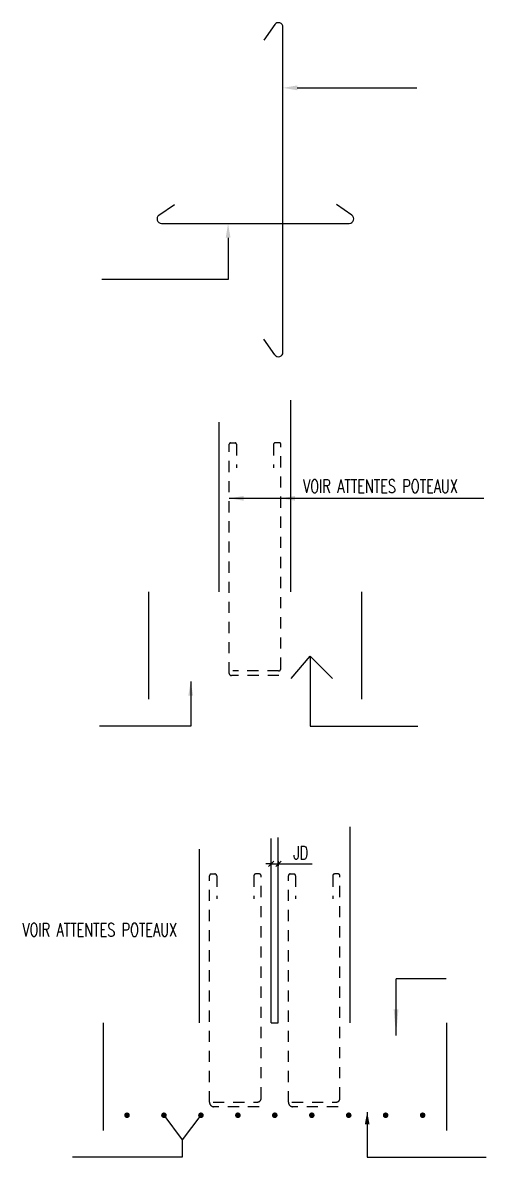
# Model space of a CAD drawing. Extents: x 307 to 786, y -197 to -94.
# Drawn here: x 514.21 to 519.4, y -107.55 to -94.86 of the extents above; entities that cross this region are included whole.
import ezdxf

# ---------------------------------------------------------------- set-up
doc = ezdxf.new("R2010")
doc.units = 0
doc.header["$LTSCALE"] = 0.5
doc.header["$MEASUREMENT"] = 0
doc.linetypes.add('CACHE2', pattern=[0.1875, 0.125, -0.0625])
doc.layers.get('DEFPOINTS').update_dxf_attribs({"linetype": 'CONTINUOUS'})
doc.layers.add('COTATION', color=7, linetype='CONTINUOUS')
doc.layers.add('FERRAILLAGE', color=1, linetype='CONTINUOUS')
doc.styles.add('ROMANS8', font='romans.shx', dxfattribs={"width": 0.7})
doc.dimstyles.new('COT50 cm', dxfattribs={"dimtxt": 0.15, "dimasz": 0.06, "dimexe": 0.03, "dimexo": 0.1, "dimgap": 0.05, "dimtad": 1, "dimdec": 0, "dimlfac": 100, "dimzin": 0, "dimdsep": 46, "dimtxsty": 'ROMANS8', "dimblk1": 'OBLIQUE', "dimblk2": 'OBLIQUE', "dimsah": 1, "dimcen": 0.03, "dimdle": 0.03, "dimclrt": 1, "dimadec": 0, "dimazin": 0, "dimtfac": 1, "dimtdec": 0, "dimtmove": 0, "dimatfit": 3, "dimfxl": 1, "dimfxlon": 1, "dimtolj": 1, "dimtzin": 0, "dimlwd": -1, "dimlwe": -1, "dimarcsym": 0})

# ---------------------------------------------------------------- blocks, each defined once
blk = doc.blocks.new('*U512')
at = {"layer": 'FERRAILLAGE', "const_width": 0.03125}
blk.add_lwpolyline([(0.015625, 0, -1), (-0.015625, 0, -1)], format="xyb", close=True, dxfattribs=at)
blk = doc.blocks.new('*U513')
at = {"layer": 'COTATION', "color": 0, "linetype": 'ByBlock', "lineweight": -2, "transparency": 16777216}
for p in [(0, 0), (0.413, 0), (0.827, 0), (1.24, 0), (1.653, 0), (2.067, 0), (2.48, 0), (2.893, 0), (3.307, 0)]:
    blk.add_blockref('*U512', p, dxfattribs=at)
blk = doc.blocks.new('_Oblique')
at = {"layer": 'COTATION', "color": 0, "lineweight": -2}
blk.add_line((-0.5, -0.5), (0.5, 0.5), dxfattribs=at)
blk = doc.blocks.new('*D514')
at = {"layer": 'COTATION', "color": 0, "transparency": 16777216}
for p, q in [((516.989, -104.287), (516.989, -104.236)), ((517.069, -104.287), (517.069, -104.236)), ((516.989, -104.266), (516.929, -104.266)), ((516.989, -104.266), (517.069, -104.266)), ((517.069, -104.266), (517.449, -104.266))]:
    blk.add_line(p, q, dxfattribs=at)
at = {"layer": 'DEFPOINTS', "color": 0, "transparency": 16777216}
for p in [(516.989, -104.387), (517.069, -104.266), (517.069, -104.387)]:
    blk.add_point(p, dxfattribs=at)
at = {"layer": 'COTATION', "color": 0, "transparency": 16777216, "xscale": 0.06, "yscale": 0.06, "zscale": 0.06}
blk.add_blockref('_Oblique', (516.989, -104.266), dxfattribs=at)
at = {"layer": 'COTATION', "color": 0, "transparency": 16777216, "xscale": 0.06, "yscale": 0.06, "zscale": 0.06, "rotation": 180}
blk.add_blockref('_Oblique', (517.069, -104.266), dxfattribs=at)
at = {"layer": 'COTATION', "color": 1, "transparency": 16777216, "insert": (517.319, -104.141), "char_height": 0.15, "attachment_point": 5, "style": 'ROMANS8'}
blk.add_mtext('\\A1;JD', dxfattribs=at)

msp = doc.modelspace()

# ---------------------------------------------------------------- linework, layer by layer
at = {"layer": 'COTATION', "color": 1}
for p, q in [((517.0289, -94.8827), (516.9072, -95.0569)), ((517.1199, -98.546), (517.1199, -94.9114)), ((515.7334, -97.0143), (515.9064, -96.8925)), ((517.8912, -97.0143), (517.7182, -96.8925)), ((515.7621, -97.1052), (517.8625, -97.1052)), ((517.0289, -98.5746), (516.9072, -98.4004))]:
    msp.add_line(p, q, dxfattribs=at)
at = {"layer": 'COTATION'}
for p, q in [((517.2799, -95.5898), (518.6165, -95.5898)), ((516.5068, -97.2652), (516.5068, -97.7305)), ((516.5068, -97.7305), (515.0948, -97.7305)), ((516.5195, -100.1785), (517.5329, -100.1785)), ((517.4445, -100.1785), (519.3677, -100.1785)), ((517.4445, -100.1785), (517.4445, -100.1785)), ((517.2132, -102.1941), (517.4234, -101.9441)), ((517.6734, -102.1941), (517.4234, -101.9441)), ((517.4234, -101.9441), (517.4234, -102.7258)), ((516.0889, -102.2254), (516.0889, -102.7258)), ((516.0889, -102.7258), (515.0691, -102.7258)), ((517.4234, -102.7258), (518.628, -102.7258)), ((518.3854, -106.1853), (518.3854, -105.5497)), ((518.9453, -105.5497), (518.3854, -105.5497)), ((518.0626, -107.039), (518.0626, -107.5452)), ((515.7894, -107.0751), (515.9929, -107.3485)), ((516.2027, -107.0751), (515.9929, -107.3485)), ((515.9929, -107.3485), (515.9929, -107.5452)), ((515.9929, -107.5452), (514.7653, -107.5452)), ((518.0626, -107.5452), (519.395, -107.5452))]:
    msp.add_line(p, q, dxfattribs=at)
at = {"layer": 'COTATION', "color": 3}
for p, q in [((517.2092, -101.2235), (517.2092, -99.0825)), ((516.407, -101.2235), (516.407, -99.3258)), ((515.6166, -101.2235), (515.6166, -102.4254)), ((517.9996, -101.2235), (517.9996, -102.4254)), ((517.8708, -106.0428), (517.8708, -103.8504)), ((516.9886, -106.0428), (516.9886, -103.9822)), ((517.0686, -106.0428), (517.0686, -103.9702)), ((516.1864, -106.0428), (516.1864, -104.102)), ((515.1095, -106.0428), (515.1095, -107.2447)), ((516.9886, -106.0428), (517.0686, -106.0428)), ((518.9478, -106.0428), (518.9478, -107.2447))]:
    msp.add_line(p, q, dxfattribs=at)
at = {"layer": 'COTATION', "color": 1, "linetype": 'CACHE2', "ltscale": 2}
for p, q in [((516.5345, -99.5586), (516.5851, -99.5586)), ((517.0817, -99.5586), (517.0312, -99.5586)), ((516.5195, -102.1352), (516.5195, -99.5736)), ((516.6001, -99.5736), (516.6001, -99.8364)), ((517.0162, -99.5736), (517.0162, -99.8364)), ((517.0967, -102.0829), (517.0967, -99.5736)), ((517.0746, -102.1602), (516.5445, -102.1602)), ((517.0717, -102.1079), (516.5598, -102.1079))]:
    msp.add_line(p, q, dxfattribs=at)
for points in [[(516.854, -106.9795), (516.3489, -106.9795, -0.4142136), (516.2989, -106.9295), (516.2989, -104.398, -0.4142136), (516.3189, -104.378), (516.3595, -104.378, -0.4142136), (516.3795, -104.398), (516.3795, -104.6558)], [(516.3392, -106.9272), (516.8361, -106.9272, 0.4142136), (516.8761, -106.8872), (516.8761, -104.398, 0.4142136), (516.8561, -104.378), (516.8156, -104.378, 0.4142136), (516.7956, -104.398), (516.7956, -104.6558)], [(517.7362, -106.9795), (517.2311, -106.9795, -0.4142136), (517.1811, -106.9295), (517.1811, -104.398, -0.4142136), (517.2011, -104.378), (517.2417, -104.378, -0.4142136), (517.2617, -104.398), (517.2617, -104.6558)], [(517.2214, -106.9272), (517.7183, -106.9272, 0.4142136), (517.7583, -106.8872), (517.7583, -104.398, 0.4142136), (517.7383, -104.378), (517.6978, -104.378, 0.4142136), (517.6778, -104.398), (517.6778, -104.6558)]]:
    msp.add_lwpolyline(points, format="xyb", dxfattribs=at)
at = {"layer": 'COTATION', "color": 1}
for centre, start, end in [((517.0699, -94.9114), 0, 145.0571), ((515.7621, -97.0552), 125.12753, 270), ((517.8625, -97.0552), 270, 54.87247), ((517.0699, -98.546), 214.9429, 0)]:
    msp.add_arc(centre, 0.05, start, end, dxfattribs=at)
at = {"layer": 'COTATION', "color": 1, "linetype": 'CACHE2', "ltscale": 2}
for centre, radius, start, end in [((516.5345, -99.5736), 0.015, 90, 180), ((516.5851, -99.5736), 0.015, 0, 90), ((517.0312, -99.5736), 0.015, 90, 180), ((517.0817, -99.5736), 0.015, 0, 90), ((517.0717, -102.0829), 0.025, 270, 0), ((516.5445, -102.1352), 0.025, 180, 270)]:
    msp.add_arc(centre, radius, start, end, dxfattribs=at)
at = {"layer": 'COTATION'}
for points in [[(517.2799, -95.6165), (517.2799, -95.5632), (517.1199, -95.5898)], [(516.4802, -97.2652), (516.5335, -97.2652), (516.5068, -97.1052)], [(516.6795, -100.1518), (516.6795, -100.2051), (516.5195, -100.1785)], [(517.2567, -100.1518), (517.2567, -100.2051), (517.0967, -100.1785)], [(516.0622, -102.3854), (516.1156, -102.3854), (516.0889, -102.2254)], [(518.3588, -105.8902), (518.4121, -105.8902), (518.3854, -106.1853)], [(518.036, -107.177), (518.0893, -107.177), (518.0626, -107.039)]]:
    msp.add_solid(points, dxfattribs=at)

# ---------------------------------------------------------------- block references
msp.add_blockref('*U513', (515.3761, -107.0751), dxfattribs=at)

# ---------------------------------------------------------------- texts
at = {"layer": 'COTATION', "color": 1, "style": 'ROMANS8', "width": 0.7}
for p in [(517.3442, -100.1185), (514.2047, -105.0764)]:
    msp.add_text('VOIR ATTENTES POTEAUX', height=0.15, dxfattribs=at).set_placement(p)

# ---------------------------------------------------------------- dimensions: what is measured, and where the dimension line sits
at = {"layer": 'COTATION'}
dim = msp.add_linear_dim(base=(517.0686, -104.2656), p1=(516.9886, -104.3871), p2=(517.0686, -104.3871), text='JD', dimstyle='COT50 cm', dxfattribs=at)
dim.commit()
dim.dimension.update_dxf_attribs({"geometry": '*D514', "text_midpoint": (517.3186, -104.1406)})

doc.saveas('drawing.dxf')
